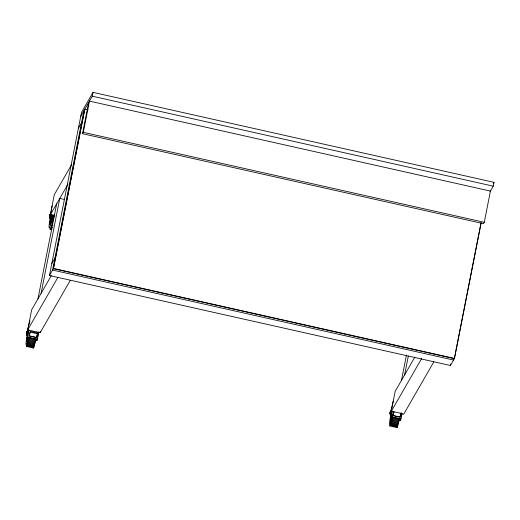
<?xml version="1.0" encoding="UTF-8"?>
<svg xmlns="http://www.w3.org/2000/svg" width="520" height="520" viewBox="0 0 520 520"><rect width="100%" height="100%" fill="white"/><g stroke="black" fill="none" stroke-linecap="round" stroke-linejoin="round"><path stroke-width="0.78" d="M35.99 339.027A16.738 1.521 -77.4 0 1 33.631 348.056L26.331 346.418L26.377 345.637A16.92 1.534 -77.4 0 0 28.529 337.5M30.303 332.169L30.348 331.383L37.642 333.021L37.596 333.801L36.589 337.441L29.296 335.803L30.303 332.169L37.596 333.801M33.631 348.056L33.67 347.269A16.92 1.534 -77.4 0 0 33.885 346.56M399.542 418.613A16.738 1.521 -77.4 0 1 397.183 427.635L389.89 426.004L389.935 425.217A16.92 1.534 -77.4 0 0 392.087 417.085A8.593 0.78 -77.4 0 1 390.364 421.05A8.593 0.78 -77.4 0 1 391.391 413.615M397.183 427.635L397.228 426.855A16.92 1.534 -77.4 0 0 397.865 424.638M392.457 416.072L392.847 415.389L400.147 417.027L401.2 412.607M50.264 214.617L49.686 217.282L50.024 214.558L49.894 215.768M26.969 334.653L26.975 335.335L28.86 331.091M49.959 217.711L49.972 218.4L51.376 215.248M390.52 414.238L390.526 414.921L392.125 411.333M26.982 332.325L27.06 331.513L26.462 334.172L27.255 331.552L26.689 334.224L27.287 331.597M26.904 332.709C27.54 330.584 26.176 336.232 26.819 333.015M51.643 216.606C51.298 219.901 52.91 210.834 51.597 217.341M70.291 280.325L40.196 332.663L27.71 329.862L31.655 309.79L51.318 275.594M55.009 215.885L50.33 214.832L54.275 194.76L71.532 164.749M39.007 331.689L36.94 340.639L36.419 340.522L36.888 339.443L28.015 337.447L27.547 338.533L27.027 338.416L28.62 330.324L26.448 335.218L26.52 334.048L29.971 320.925M27.027 338.416L28.945 330.226M29.439 334.653L29.172 336.018L36.465 337.656L36.738 336.291M37.966 298.812L56.641 203.853M41.093 293.377L59.761 198.425L64.448 199.472M36.419 340.522L36.712 339.053M481.111 222.995L454.48 358.416L450.418 365.488L49.439 275.509L81.523 112.366L93.022 92.365L494 182.338L493.246 186.167L490.074 191.685M36.94 340.639L37.375 338.429M37.668 336.96L37.953 335.491M38.246 334.016L38.532 332.547M40.196 332.663L40.502 331.123M83.895 110.76L52.566 270.082L453.538 360.054L453.856 358.462M84.689 109.376L53.359 268.697L454.337 358.676L481.117 222.456M49.439 275.509L53.508 268.444L84.838 109.122L88.003 109.831M82.511 133.705L83.304 132.327L89.447 101.101L490.425 191.081L484.282 222.306L483.49 223.685L82.511 133.705L88.653 102.479M80.769 116.188L92.274 96.187L93.022 92.365M394.335 412.132L391.216 411.431L395.161 391.359L414.824 357.162M402.11 413.569L400.498 420.225L399.971 420.108L400.439 419.022L391.573 417.034L391.105 418.113L390.585 417.996L391.885 411.379M390.585 417.996L392.197 411.34M391.105 418.113L391.391 416.644M392.997 414.238L392.73 415.603L400.023 417.235L400.29 415.87M401.473 380.38L406.451 355.062M404.599 374.953L408.304 356.096M399.971 420.108L400.263 418.632M400.498 420.225L400.926 418.015M401.219 416.546L401.798 413.601M450.418 365.488L450.716 363.974M49.816 216.073L49.654 217.269L49.959 215.456M390.371 412.594L390.273 413.107L390.52 411.983M390.455 412.295L390.585 411.086L390.24 413.803L390.839 411.151L390.618 411.619M51.786 207.857L52.189 205.881M54.32 215.228L51.72 225.433L50.453 228.703L50.044 229.144L49.829 228.722L51.916 229.19M27.463 333.632L27.625 332.976M28.782 339.287L28.997 338.397L35.197 339.788L33.254 347.21L27.053 345.82L28.782 339.287L34.983 340.678M392.34 418.873L392.548 417.982L398.749 419.374L396.812 426.797L390.611 425.406L392.34 418.873L398.541 420.264M49.985 215.352L49.465 216.671A4.121 2.464 8.7 0 1 50.018 215.118M51.759 216.067L51.993 215.319M26.962 332.397L26.468 333.613A4.121 2.464 8.7 0 1 27.021 332.059M27.534 333.249L27.378 333.905M30.348 331.383L28.945 335.706M36.634 336.661L37.642 333.021M393.699 411.697L392.503 415.291M392.847 415.389L393.854 411.749L401.154 413.387M400.185 416.24L400.998 413.335M51.779 209.034L49.445 218.283L51.22 214.286M50.466 216.561L50.245 217.302M27.073 331.994L27.222 331.597M393.269 401.141L390.007 414.804L391.892 410.56M391.021 413.088L390.76 413.875M50.063 215.092L50.252 214.611M27.306 334.113L27.404 333.716M78.39 128.297L81.51 122.863M50.33 214.832L67.984 184.125M51.825 263.4L54.945 257.972M27.71 329.862L57.805 277.524M493.207 183.722L494 182.338M391.216 411.431L421.714 358.397M433.803 361.894L403.702 414.232L400.582 413.537M92.274 96.187L493.246 186.167M83.304 132.327L484.282 222.306M50.18 214.26L50.7 214.377M49.627 217.958L50.154 218.075M51.72 225.433L53.111 225.745M51.025 227.442L52.416 227.754M50.453 228.703L51.844 229.014M50.044 229.144L51.441 229.457M53.508 268.444L454.48 358.416M390.741 410.787L391.261 410.904M390.188 414.486L390.709 414.603M26.637 334.9L27.157 335.017M391.144 416.696L401.057 418.925M27.593 337.116L37.505 339.339M392.125 419.75L398.326 421.142M391.911 420.615L398.106 422.006M391.69 421.466L397.891 422.857M28.568 340.165L34.769 341.556M391.476 422.299L397.67 423.69M28.353 341.029L34.554 342.42M391.255 423.111L397.456 424.502M28.139 341.881L34.34 343.272M391.04 423.904L397.241 425.295M27.918 342.713L34.119 344.103M390.825 424.671L397.02 426.062M27.703 343.525L33.898 344.916M27.482 344.318L33.683 345.709M27.268 345.085L33.469 346.476M28.698 337.389A16.738 1.521 -77.4 0 1 26.331 346.418M35.828 339.137A16.92 1.534 -77.4 0 1 35.614 340.028M35.399 340.906A16.92 1.534 -77.4 0 1 35.184 341.77M34.964 342.622A16.92 1.534 -77.4 0 1 34.528 344.266M34.313 345.053A16.92 1.534 -77.4 0 1 34.099 345.82M27.833 340.977A8.054 0.734 -77.4 0 1 27.703 337.916M28.854 337.084A5.369 0.488 -77.4 0 1 28.061 337.935M28.568 337.441A8.593 0.78 -77.4 0 1 26.852 341.588A8.593 0.78 -77.4 0 1 27.54 335.465M28.847 337.649A11.811 1.073 -77.4 0 1 28.483 339.007M28.301 339.644A11.811 1.073 -77.4 0 1 27.944 340.847M27.774 341.4A11.811 1.073 -77.4 0 1 26.02 344.201A11.811 1.073 -77.4 0 1 27.372 334.815M27.788 337.356A4.342 0.397 -77.4 0 1 27.853 336.265M50.57 224.308A8.054 0.734 -77.4 0 1 51.136 218.504M52.825 216.431A5.369 0.488 -77.4 0 1 51.85 220.142M51.565 220.981A5.369 0.488 -77.4 0 1 51.142 220.168M52.916 214.851A8.593 0.78 -77.4 0 1 50.057 224.64A8.593 0.78 -77.4 0 1 50.83 217.087M52.436 215.222A4.342 0.397 -77.4 0 1 50.921 220.519A4.342 0.397 -77.4 0 1 51.395 216.333M53.229 214.792A11.811 1.073 -77.4 0 1 49.355 227.799A11.811 1.073 -77.4 0 1 50.525 217.119M392.249 416.975A16.738 1.521 -77.4 0 1 389.89 426.004M399.38 418.724A16.92 1.534 -77.4 0 1 399.165 419.607M398.95 420.485A16.92 1.534 -77.4 0 1 398.736 421.35M398.3 423.033A16.92 1.534 -77.4 0 1 398.086 423.852M391.385 420.563A8.054 0.734 -77.4 0 1 391.261 417.501M392.412 416.669A5.369 0.488 -77.4 0 1 391.619 417.521M392.399 417.235A11.811 1.073 -77.4 0 1 392.035 418.594M391.853 419.231A11.811 1.073 -77.4 0 1 391.501 420.433M391.326 420.986A11.811 1.073 -77.4 0 1 390.891 422.286M390.689 422.825A11.811 1.073 -77.4 0 1 390.923 414.394M390.234 413.374L390.24 413.757L390.579 411.645A4.121 2.464 8.7 0 0 390.026 413.199L390.234 413.374M27.137 331.799L26.579 333.931A4.179 3.348 19.6 0 1 26.916 331.74L27.144 331.793M50.134 214.864L49.575 216.989A4.179 3.348 19.6 0 1 49.914 214.799L50.134 214.851M390.696 411.385L390.13 413.51A4.179 3.348 19.6 0 1 390.468 411.326L390.696 411.379"/></g></svg>
